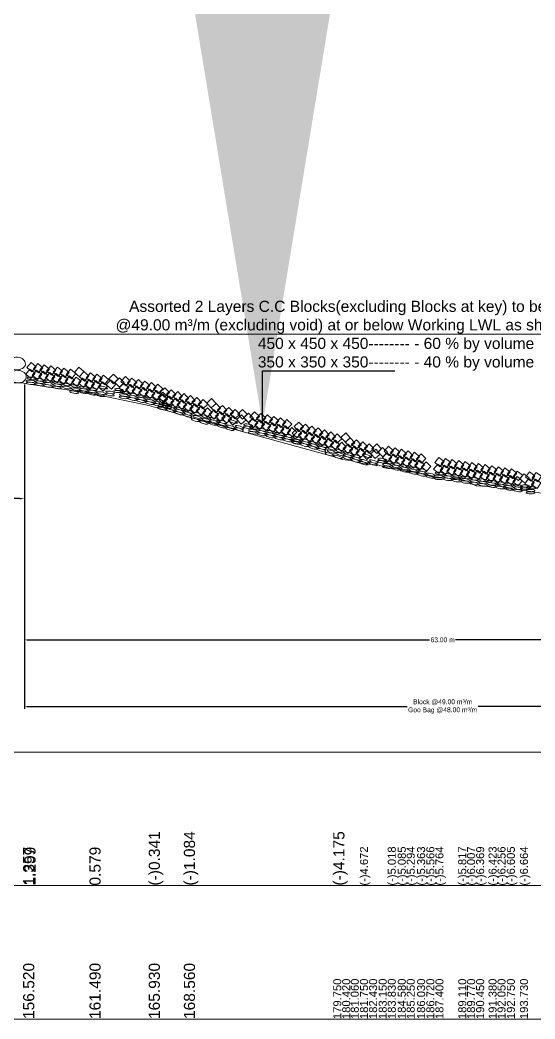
# Model space of a CAD drawing. Header units: inches. Extents: x -885 to 26362, y -28010 to 990.
# Drawn here: x 4433.1 to 4471.6, y -12493.4 to -12418.6 of the extents above; entities that cross this region are included whole.
import ezdxf

# ---------------------------------------------------------------- set-up
doc = ezdxf.new("R2010")
doc.units = ezdxf.units.IN
doc.header["$MEASUREMENT"] = 0
doc.header["$PDMODE"] = 3
for name, color, linetype, lineweight in [('Cross section Data Border', 7, 'Continuous', 9), ('Cross Section Labels', 7, 'Continuous', 9), ('Existing_Bed_Level for Xsection', 7, 'Continuous', 0), ('Long Section Labels', 7, 'Continuous', 9)]:
    doc.layers.add(name, color=color, linetype=linetype, lineweight=lineweight)
doc.styles.get("Standard").update_dxf_attribs({"font": 'arial.ttf'})
doc.dimstyles.get("Standard").update_dxf_attribs({"dimtxt": 0.18, "dimasz": 0.18, "dimexe": 0.18, "dimexo": 0.0625, "dimgap": 0.09, "dimtad": 0, "dimtih": 1, "dimtoh": 1, "dimdec": 4, "dimzin": 0, "dimdsep": 46, "dimtxsty": 'Standard', "dimcen": 0.09, "dimadec": 0, "dimazin": 0, "dimtfac": 1, "dimtdec": 4, "dimtofl": 0, "dimtmove": 0, "dimatfit": 3, "dimfxl": 1, "dimtolj": 1, "dimtzin": 0, "dimarcsym": 0})

# ---------------------------------------------------------------- blocks, each defined once
blk = doc.blocks.new('*D16')
at = {"layer": 'Cross Section Labels', "color": 0, "lineweight": -2, "transparency": 16777216}
for p, q in [((4433.418, -12445.887), (4433.418, -12465.198)), ((4495.998, -12456.538), (4495.998, -12465.198)), ((4433.598, -12465.018), (4463.735, -12465.018)), ((4495.818, -12465.018), (4465.681, -12465.018))]:
    blk.add_line(p, q, dxfattribs=at)
at = {"layer": 'Cross Section Labels', "color": 0, "transparency": 16777216}
for points in [[(4433.598, -12464.988), (4433.598, -12465.048), (4433.418, -12465.018)], [(4495.818, -12464.988), (4495.818, -12465.048), (4495.998, -12465.018)]]:
    blk.add_solid(points, dxfattribs=at)
at = {"layer": 'Defpoints', "color": 0, "transparency": 16777216}
for p in [(4433.418, -12445.825), (4495.998, -12456.475), (4495.998, -12465.018)]:
    blk.add_point(p, dxfattribs=at)
at = {"layer": 'Cross Section Labels', "color": 0, "transparency": 16777216, "insert": (4464.708, -12465.018), "char_height": 0.36, "attachment_point": 5}
blk.add_mtext('\\A1;63.00 m', dxfattribs=at)
blk = doc.blocks.new('*D17')
at = {"layer": 'Cross Section Labels', "color": 0, "lineweight": -2, "transparency": 16777216}
for p, q in [((4433.418, -12445.887), (4433.418, -12470.191)), ((4495.998, -12456.638), (4495.998, -12470.191)), ((4433.598, -12470.011), (4462.058, -12470.011)), ((4495.818, -12470.011), (4467.358, -12470.011))]:
    blk.add_line(p, q, dxfattribs=at)
at = {"layer": 'Cross Section Labels', "color": 0, "transparency": 16777216}
for points in [[(4433.598, -12469.981), (4433.598, -12470.041), (4433.418, -12470.011)], [(4495.818, -12469.981), (4495.818, -12470.041), (4495.998, -12470.011)]]:
    blk.add_solid(points, dxfattribs=at)
at = {"layer": 'Defpoints', "color": 0, "transparency": 16777216}
for p in [(4433.418, -12445.825), (4495.998, -12456.576), (4495.998, -12470.011)]:
    blk.add_point(p, dxfattribs=at)
at = {"layer": 'Cross Section Labels', "color": 0, "transparency": 16777216, "insert": (4464.708, -12470.011), "char_height": 0.36, "attachment_point": 5}
blk.add_mtext('\\A1;Block @49.00 m³/m ^JGoo Bag @48.00 m³/m ', dxfattribs=at)
blk = doc.blocks.new('*D18')
at = {"layer": 'Cross Section Labels', "color": 0, "lineweight": -2, "transparency": 16777216}
for p, q in [((4322.187, -12442.19), (4322.187, -12454.623)), ((4433.418, -12445.887), (4433.418, -12454.623)), ((4322.547, -12454.443), (4376.708, -12454.443)), ((4433.058, -12454.443), (4378.897, -12454.443))]:
    blk.add_line(p, q, dxfattribs=at)
at = {"layer": 'Cross Section Labels', "color": 0, "transparency": 16777216}
for points in [[(4322.547, -12454.383), (4322.547, -12454.503), (4322.187, -12454.443)], [(4433.058, -12454.383), (4433.058, -12454.503), (4433.418, -12454.443)]]:
    blk.add_solid(points, dxfattribs=at)
at = {"layer": 'Defpoints', "color": 0, "transparency": 16777216}
for p in [(4322.187, -12442.128), (4433.418, -12445.825), (4433.418, -12454.443)]:
    blk.add_point(p, dxfattribs=at)
at = {"layer": 'Cross Section Labels', "color": 0, "transparency": 16777216, "insert": (4377.802, -12454.443), "char_height": 0.36, "attachment_point": 5}
blk.add_mtext('\\A1;112.00 m', dxfattribs=at)

msp = doc.modelspace()

# ---------------------------------------------------------------- linework, layer by layer
at = {"layer": 'Cross section Data Border'}
msp.add_lwpolyline([(4246.984345, -12473.429598), (4545.159205, -12473.429598), (4545.159205, -12493.409598), (4246.984345, -12493.409598)], close=True, dxfattribs=at)
msp.add_lwpolyline([(4246.984345, -12483.419598), (4545.159205, -12483.419598)], dxfattribs=at)
at = {"layer": 'Existing_Bed_Level for Xsection'}
for points in [[(4276.954345, -12442.127598), (4541.829205, -12442.127598)], [(4424.516635, -12445.777944), (4433.317825, -12445.766955), (4433.417725, -12445.824897), (4438.282855, -12446.544177), (4442.718415, -12447.463257), (4445.345785, -12448.205514), (4456.524595, -12451.293423), (4457.193925, -12451.505211), (4457.833285, -12451.57614), (4458.522595, -12451.789926), (4459.201915, -12451.859856), (4459.921195, -12451.927788), (4460.600515, -12452.13558), (4461.349765, -12452.202513), (4462.019095, -12452.411304), (4462.798315, -12452.480235), (4463.487625, -12452.683032), (4464.166945, -12452.880834), (4465.875235, -12452.933781), (4466.534575, -12453.123591), (4467.213895, -12453.485229), (4468.142965, -12453.539175), (4468.812295, -12453.372342), (4469.511595, -12453.720993), (4470.490615, -12453.779934), (4472.938165, -12454.161552)]]:
    msp.add_lwpolyline(points, dxfattribs=at)
at = {"layer": 'Long Section Labels'}
for points in [[(4434.299214, -12444.564713), (4433.915748, -12444.244628), (4433.595664, -12444.628094), (4433.97913, -12444.948179)], [(4434.791297, -12444.650476), (4434.407831, -12444.330391), (4434.087746, -12444.713857), (4434.471212, -12445.033942)], [(4435.283379, -12444.736239), (4434.899913, -12444.416154), (4434.579828, -12444.79962), (4434.963294, -12445.119705)], [(4435.775461, -12444.822002), (4435.391995, -12444.501917), (4435.071911, -12444.885383), (4435.455377, -12445.205468)], [(4434.213451, -12445.056795), (4433.829985, -12444.736711), (4433.509901, -12445.120177), (4433.893367, -12445.440261)], [(4434.705534, -12445.142558), (4434.322068, -12444.822474), (4434.001983, -12445.20594), (4434.385449, -12445.526024)], [(4435.197616, -12445.228321), (4434.81415, -12444.908237), (4434.494065, -12445.291703), (4434.877531, -12445.611787)], [(4435.689698, -12445.314084), (4435.306232, -12444.994), (4434.986148, -12445.377466), (4435.369614, -12445.69755)], [(4436.18178, -12445.399847), (4435.798314, -12445.079763), (4435.47823, -12445.463229), (4435.861696, -12445.783313)], [(4436.267543, -12444.907765), (4435.884077, -12444.58768), (4435.563993, -12444.971146), (4435.947459, -12445.291231)], [(4436.673863, -12445.48561), (4436.290397, -12445.165526), (4435.970312, -12445.548992), (4436.353778, -12445.869076)], [(4436.759626, -12444.993528), (4436.37616, -12444.673443), (4436.056075, -12445.056909), (4436.439541, -12445.376994)], [(4437.165945, -12445.571373), (4436.782479, -12445.251289), (4436.462394, -12445.634755), (4436.84586, -12445.954839)], [(4437.251708, -12445.079291), (4436.868242, -12444.759206), (4436.548157, -12445.142672), (4436.931623, -12445.462757)], [(4437.86682, -12444.928012), (4437.483354, -12444.607928), (4437.16327, -12444.991394), (4437.546736, -12445.311478)], [(4438.243067, -12445.25704), (4437.861544, -12444.934642), (4437.539146, -12445.316164), (4437.920668, -12445.638563)], [(4438.734621, -12445.345779), (4438.353099, -12445.02338), (4438.0307, -12445.404903), (4438.412222, -12445.727302)], [(4439.226175, -12445.434518), (4438.844653, -12445.112119), (4438.522254, -12445.493642), (4438.903776, -12445.81604)], [(4439.71773, -12445.523257), (4439.336207, -12445.200858), (4439.013809, -12445.58238), (4439.395331, -12445.904779)], [(4440.434959, -12445.483886), (4440.08223, -12445.130216), (4439.72856, -12445.482944), (4440.081288, -12445.836615)], [(4437.658027, -12445.657136), (4437.274561, -12445.337052), (4436.954477, -12445.720518), (4437.337943, -12446.040602)], [(4438.154328, -12445.748595), (4437.772806, -12445.426196), (4437.450407, -12445.807718), (4437.831929, -12446.130117)], [(4438.645882, -12445.837334), (4438.26436, -12445.514935), (4437.941961, -12445.896457), (4438.323483, -12446.218856)], [(4439.137436, -12445.926072), (4438.755914, -12445.603674), (4438.433515, -12445.985196), (4438.815038, -12446.307595)], [(4439.628991, -12446.014811), (4439.247469, -12445.692412), (4438.92507, -12446.073935), (4439.306592, -12446.396334)], [(4440.243575, -12445.866509), (4439.862053, -12445.54411), (4439.539654, -12445.925632), (4439.921176, -12446.248031)], [(4440.88305, -12445.736199), (4440.528188, -12445.384669), (4440.176658, -12445.739531), (4440.53152, -12446.091061)], [(4441.22215, -12446.126518), (4440.85776, -12445.784875), (4440.516116, -12446.149265), (4440.880506, -12446.490908)], [(4441.336118, -12445.640194), (4440.971727, -12445.29855), (4440.630084, -12445.662941), (4440.994474, -12446.004584)], [(4441.708474, -12446.240486), (4441.344084, -12445.898843), (4441.002441, -12446.263233), (4441.366831, -12446.604876)], [(4441.822442, -12445.754162), (4441.458052, -12445.412518), (4441.116409, -12445.776908), (4441.480799, -12446.118552)], [(4442.308767, -12445.86813), (4441.944377, -12445.526486), (4441.602733, -12445.890876), (4441.967123, -12446.23252)], [(4442.795091, -12445.982097), (4442.430701, -12445.640454), (4442.089058, -12446.004844), (4442.453448, -12446.346488)], [(4443.281416, -12446.096065), (4442.917026, -12445.754422), (4442.575382, -12446.118812), (4442.939773, -12446.460455)], [(4443.76774, -12446.210033), (4443.40335, -12445.86839), (4443.061707, -12446.23278), (4443.426097, -12446.574423)], [(4442.194799, -12446.354454), (4441.830409, -12446.012811), (4441.488765, -12446.377201), (4441.853156, -12446.718844)], [(4442.681123, -12446.468422), (4442.316733, -12446.126779), (4441.97509, -12446.491169), (4442.33948, -12446.832812)], [(4443.167448, -12446.58239), (4442.803058, -12446.240747), (4442.461415, -12446.605137), (4442.825805, -12446.94678)], [(4443.653772, -12446.696358), (4443.289382, -12446.354715), (4442.947739, -12446.719105), (4443.312129, -12447.060748)], [(4444.121222, -12446.981983), (4443.780394, -12446.616829), (4443.415241, -12446.957657), (4443.756069, -12447.32281)], [(4444.140097, -12446.810326), (4443.775707, -12446.468682), (4443.434064, -12446.833073), (4443.798454, -12447.174716)], [(4444.267326, -12446.504328), (4443.926499, -12446.139175), (4443.561345, -12446.480003), (4443.902173, -12446.845156)], [(4444.744981, -12446.650432), (4444.404153, -12446.285279), (4444.039, -12446.626107), (4444.379827, -12446.99126)], [(4445.222635, -12446.796537), (4444.881808, -12446.431383), (4444.516654, -12446.772211), (4444.857482, -12447.137364)], [(4445.70029, -12446.942641), (4445.359462, -12446.577488), (4444.994309, -12446.918315), (4445.335136, -12447.283468)], [(4446.177944, -12447.088745), (4445.837117, -12446.723592), (4445.471963, -12447.064419), (4445.812791, -12447.429573)], [(4444.598876, -12447.128087), (4444.258049, -12446.762934), (4443.892896, -12447.103761), (4444.233723, -12447.468914)], [(4445.076531, -12447.274191), (4444.735703, -12446.909038), (4444.37055, -12447.249865), (4444.711378, -12447.615019)], [(4445.554185, -12447.420295), (4445.213358, -12447.055142), (4444.848205, -12447.39597), (4445.189032, -12447.761123)], [(4446.03184, -12447.5664), (4445.691012, -12447.201246), (4445.325859, -12447.542074), (4445.666687, -12447.907227)], [(4446.509494, -12447.712504), (4446.168667, -12447.347351), (4445.803514, -12447.688178), (4446.144341, -12448.053331)], [(4446.655599, -12447.234849), (4446.314771, -12446.869696), (4445.949618, -12447.210524), (4446.290445, -12447.575677)], [(4446.987149, -12447.858608), (4446.646321, -12447.493455), (4446.281168, -12447.834282), (4446.621996, -12448.199436)], [(4447.133253, -12447.380954), (4446.792426, -12447.0158), (4446.427272, -12447.356628), (4446.7681, -12447.721781)], [(4447.762374, -12447.307097), (4447.421547, -12446.941944), (4447.056393, -12447.282771), (4447.397221, -12447.647924)], [(4448.094929, -12447.68023), (4447.756317, -12447.313021), (4447.389108, -12447.651633), (4447.72772, -12448.018841)], [(4448.571691, -12447.829221), (4448.233079, -12447.462013), (4447.86587, -12447.800624), (4448.204482, -12448.167833)], [(4447.464803, -12448.004712), (4447.123976, -12447.639559), (4446.758823, -12447.980387), (4447.09965, -12448.34554)], [(4447.945937, -12448.156991), (4447.607326, -12447.789783), (4447.240117, -12448.128394), (4447.578729, -12448.495603)], [(4448.422699, -12448.305983), (4448.084087, -12447.938774), (4447.716878, -12448.277386), (4448.05549, -12448.644595)], [(4448.899461, -12448.454975), (4448.560849, -12448.087766), (4448.19364, -12448.426378), (4448.532252, -12448.793587)], [(4449.048452, -12447.978213), (4448.709841, -12447.611004), (4448.342632, -12447.949616), (4448.681244, -12448.316825)], [(4449.376222, -12448.603966), (4449.037611, -12448.236758), (4448.670402, -12448.575369), (4449.009014, -12448.942578)], [(4449.525214, -12448.127205), (4449.186602, -12447.759996), (4448.819394, -12448.098608), (4449.158005, -12448.465817)], [(4450.004451, -12448.532997), (4449.665839, -12448.165788), (4449.29863, -12448.5044), (4449.637242, -12448.871609)], [(4450.092717, -12448.129956), (4449.739988, -12447.776285), (4449.386318, -12448.129014), (4449.739046, -12448.482684)], [(4450.540808, -12448.382268), (4450.185947, -12448.030739), (4449.834417, -12448.385601), (4450.189279, -12448.73713)], [(4450.993876, -12448.286263), (4450.629486, -12447.94462), (4450.287843, -12448.30901), (4450.652233, -12448.650653)], [(4451.4802, -12448.400231), (4451.11581, -12448.058588), (4450.774167, -12448.422978), (4451.138557, -12448.764621)], [(4451.966525, -12448.514199), (4451.602135, -12448.172556), (4451.260492, -12448.536946), (4451.624882, -12448.878589)], [(4450.879908, -12448.772588), (4450.515518, -12448.430945), (4450.173875, -12448.795335), (4450.538265, -12449.136978)], [(4451.366233, -12448.886556), (4451.001842, -12448.544912), (4450.660199, -12448.909303), (4451.024589, -12449.250946)], [(4451.852557, -12449.000524), (4451.488167, -12448.65888), (4451.146524, -12449.02327), (4451.510914, -12449.364914)], [(4452.338882, -12449.114491), (4451.974492, -12448.772848), (4451.632848, -12449.137238), (4451.997238, -12449.478882)], [(4452.45285, -12448.628167), (4452.088459, -12448.286524), (4451.746816, -12448.650914), (4452.111206, -12448.992557)], [(4452.825206, -12449.228459), (4452.460816, -12448.886816), (4452.119173, -12449.251206), (4452.483563, -12449.592849)], [(4452.939174, -12448.742135), (4452.574784, -12448.400492), (4452.233141, -12448.764882), (4452.597531, -12449.106525)], [(4453.311531, -12449.342427), (4452.947141, -12449.000784), (4452.605497, -12449.365174), (4452.969887, -12449.706817)], [(4453.425499, -12448.856103), (4453.061109, -12448.514459), (4452.719465, -12448.87885), (4453.083855, -12449.220493)], [(4454.299516, -12449.076804), (4453.958689, -12448.711651), (4453.593535, -12449.052479), (4453.934363, -12449.417632)], [(4454.777171, -12449.222909), (4454.436343, -12448.857755), (4454.07119, -12449.198583), (4454.412017, -12449.563736)], [(4453.797855, -12449.456395), (4453.433465, -12449.114752), (4453.091822, -12449.479142), (4453.456212, -12449.820785)], [(4454.153412, -12449.554459), (4453.812584, -12449.189306), (4453.447431, -12449.530133), (4453.788259, -12449.895286)], [(4454.631066, -12449.700563), (4454.290239, -12449.33541), (4453.925086, -12449.676237), (4454.265913, -12450.041391)], [(4455.108721, -12449.846667), (4454.767893, -12449.481514), (4454.40274, -12449.822342), (4454.743568, -12450.187495)], [(4455.254825, -12449.369013), (4454.913998, -12449.00386), (4454.548844, -12449.344687), (4454.889672, -12449.70984)], [(4455.586375, -12449.992772), (4455.245548, -12449.627618), (4454.880395, -12449.968446), (4455.221222, -12450.333599)], [(4455.73248, -12449.515117), (4455.391652, -12449.149964), (4455.026499, -12449.490791), (4455.367326, -12449.855945)], [(4456.210134, -12449.661221), (4455.869307, -12449.296068), (4455.504153, -12449.636896), (4455.844981, -12450.002049)], [(4456.687789, -12449.807326), (4456.346961, -12449.442172), (4455.981808, -12449.783), (4456.322635, -12450.148153)], [(4457.165443, -12449.95343), (4456.824616, -12449.588277), (4456.459462, -12449.929104), (4456.80029, -12450.294257)], [(4457.794564, -12449.879573), (4457.453737, -12449.51442), (4457.088584, -12449.855247), (4457.429411, -12450.2204)], [(4456.06403, -12450.138876), (4455.723202, -12449.773723), (4455.358049, -12450.11455), (4455.698877, -12450.479703)], [(4456.541684, -12450.28498), (4456.200857, -12449.919827), (4455.835704, -12450.260654), (4456.176531, -12450.625808)], [(4457.019339, -12450.431084), (4456.678511, -12450.065931), (4456.313358, -12450.406759), (4456.654186, -12450.771912)], [(4457.496993, -12450.577188), (4457.156166, -12450.212035), (4456.791013, -12450.552863), (4457.13184, -12450.918016)], [(4457.978127, -12450.729468), (4457.639516, -12450.362259), (4457.272307, -12450.700871), (4457.610919, -12451.068079)], [(4458.127119, -12450.252706), (4457.788507, -12449.885497), (4457.421299, -12450.224109), (4457.75991, -12450.591318)], [(4458.603881, -12450.401698), (4458.265269, -12450.034489), (4457.89806, -12450.373101), (4458.236672, -12450.740309)], [(4459.080643, -12450.550689), (4458.742031, -12450.18348), (4458.374822, -12450.522092), (4458.713434, -12450.889301)], [(4459.557404, -12450.699681), (4459.218792, -12450.332472), (4458.851584, -12450.671084), (4459.190195, -12451.038293)], [(4460.124907, -12450.702432), (4459.772178, -12450.348761), (4459.418508, -12450.70149), (4459.771236, -12451.05516)], [(4458.454889, -12450.878459), (4458.116277, -12450.51125), (4457.749069, -12450.849862), (4458.08768, -12451.217071)], [(4458.931651, -12451.027451), (4458.593039, -12450.660242), (4458.22583, -12450.998854), (4458.564442, -12451.366063)], [(4459.408413, -12451.176443), (4459.069801, -12450.809234), (4458.702592, -12451.147846), (4459.041204, -12451.515054)], [(4460.036641, -12451.105473), (4459.698029, -12450.738265), (4459.33082, -12451.076876), (4459.669432, -12451.444085)], [(4460.572999, -12450.954745), (4460.218137, -12450.603215), (4459.866607, -12450.958077), (4460.221469, -12451.309607)], [(4460.912098, -12451.345064), (4460.547708, -12451.003421), (4460.206065, -12451.367811), (4460.570455, -12451.709454)], [(4461.026066, -12450.858739), (4460.661676, -12450.517096), (4460.320033, -12450.881486), (4460.684423, -12451.22313)], [(4461.398423, -12451.459032), (4461.034032, -12451.117389), (4460.692389, -12451.481779), (4461.056779, -12451.823422)], [(4461.51239, -12450.972707), (4461.148, -12450.631064), (4460.806357, -12450.995454), (4461.170747, -12451.337097)], [(4461.884747, -12451.573), (4461.520357, -12451.231357), (4461.178714, -12451.595747), (4461.543104, -12451.93739)], [(4461.998715, -12451.086675), (4461.634325, -12450.745032), (4461.292682, -12451.109422), (4461.657072, -12451.451065)], [(4462.48504, -12451.200643), (4462.120649, -12450.859), (4461.779006, -12451.22339), (4462.143396, -12451.565033)], [(4462.971364, -12451.314611), (4462.606974, -12450.972968), (4462.265331, -12451.337358), (4462.629721, -12451.679001)], [(4463.457689, -12451.428579), (4463.093299, -12451.086936), (4462.751655, -12451.451326), (4463.116045, -12451.792969)], [(4462.371072, -12451.686968), (4462.006682, -12451.345324), (4461.665038, -12451.709715), (4462.029428, -12452.051358)], [(4462.857396, -12451.800936), (4462.493006, -12451.459292), (4462.151363, -12451.823682), (4462.515753, -12452.165326)], [(4463.343721, -12451.914903), (4462.979331, -12451.57326), (4462.637687, -12451.93765), (4463.002078, -12452.279294)], [(4463.830045, -12452.028871), (4463.465655, -12451.687228), (4463.124012, -12452.051618), (4463.488402, -12452.393261)], [(4464.737711, -12452.165561), (4464.348702, -12451.852237), (4464.035377, -12452.241246), (4464.424386, -12452.55457)], [(4464.814849, -12451.672053), (4464.425839, -12451.358729), (4464.112515, -12451.747738), (4464.501524, -12452.061062)], [(4465.231219, -12452.242699), (4464.842209, -12451.929375), (4464.528885, -12452.318384), (4464.917894, -12452.631708)], [(4465.308356, -12451.749191), (4464.919347, -12451.435867), (4464.606023, -12451.824876), (4464.995032, -12452.1382)], [(4465.801864, -12451.826329), (4465.412855, -12451.513005), (4465.099531, -12451.902014), (4465.48854, -12452.215338)], [(4466.295372, -12451.903467), (4465.906363, -12451.590143), (4465.593039, -12451.979152), (4465.982048, -12452.292476)], [(4466.78888, -12451.980605), (4466.399871, -12451.66728), (4466.086546, -12452.05629), (4466.475556, -12452.369614)], [(4467.282388, -12452.057743), (4466.893379, -12451.744418), (4466.580054, -12452.133427), (4466.969063, -12452.446752)], [(4467.775896, -12452.134881), (4467.386887, -12451.821556), (4467.073562, -12452.210565), (4467.462571, -12452.52389)], [(4468.269404, -12452.212019), (4467.880394, -12451.898694), (4467.56707, -12452.287703), (4467.956079, -12452.601028)], [(4468.770213, -12452.295253), (4468.383107, -12451.979581), (4468.067435, -12452.366687), (4468.454541, -12452.682359)], [(4465.724726, -12452.319837), (4465.335717, -12452.006513), (4465.022393, -12452.395522), (4465.411402, -12452.708846)], [(4466.218234, -12452.396975), (4465.829225, -12452.08365), (4465.515901, -12452.47266), (4465.90491, -12452.785984)], [(4466.711742, -12452.474113), (4466.322733, -12452.160788), (4466.009409, -12452.549797), (4466.398418, -12452.863122)], [(4467.20525, -12452.551251), (4466.816241, -12452.237926), (4466.502916, -12452.626935), (4466.891926, -12452.94026)], [(4467.698758, -12452.628389), (4467.309749, -12452.315064), (4466.996424, -12452.704073), (4467.385433, -12453.017398)], [(4468.192266, -12452.705526), (4467.803257, -12452.392202), (4467.489932, -12452.781211), (4467.878941, -12453.094535)], [(4468.690091, -12452.788285), (4468.302985, -12452.472613), (4467.987312, -12452.859719), (4468.374418, -12453.175392)], [(4469.183123, -12452.868408), (4468.796017, -12452.552735), (4468.480344, -12452.939842), (4468.86745, -12453.255514)], [(4469.263245, -12452.375376), (4468.876139, -12452.059703), (4468.560467, -12452.44681), (4468.947573, -12452.762482)], [(4469.676155, -12452.948531), (4469.289049, -12452.632858), (4468.973376, -12453.019964), (4469.360482, -12453.335637)], [(4469.756277, -12452.455498), (4469.369171, -12452.139826), (4469.053499, -12452.526932), (4469.440605, -12452.842605)], [(4470.169187, -12453.028653), (4469.782081, -12452.712981), (4469.466408, -12453.100087), (4469.853515, -12453.415759)], [(4470.24931, -12452.535621), (4469.862203, -12452.219949), (4469.546531, -12452.607055), (4469.933637, -12452.922727)], [(4470.692643, -12452.697305), (4470.293475, -12452.39703), (4469.9932, -12452.796198), (4470.392368, -12453.096473)], [(4471.171894, -12452.883764), (4470.770916, -12452.585909), (4470.473062, -12452.986887), (4470.874039, -12453.284741)], [(4471.606847, -12452.724696), (4471.197834, -12452.437976), (4470.911114, -12452.846989), (4471.320127, -12453.133709)], [(4472.104397, -12452.768795), (4471.695384, -12452.482075), (4471.408663, -12452.891087), (4471.817676, -12453.177808)], [(4470.662219, -12453.108776), (4470.275113, -12452.793103), (4469.95944, -12453.180209), (4470.346547, -12453.495882)], [(4471.562749, -12453.222246), (4471.153736, -12452.935525), (4470.867015, -12453.344538), (4471.276028, -12453.631259)], [(4472.060298, -12453.266345), (4471.651285, -12452.979624), (4471.364565, -12453.388637), (4471.773577, -12453.675358)]]:
    msp.add_lwpolyline(points, close=True, dxfattribs=at)
for centre, major_axis, ratio in [((4432.862074, -12444.319402), (0.622283, -0.051073), 0.7504), ((4432.926965, -12445.302605), (0.622283, -0.051073), 0.7504), ((4433.870683, -12445.814336), (0.331353, -0.027195), 0.255), ((4433.884245, -12445.649099), (0.331353, -0.027195), 0.255), ((4433.938455, -12445.441577), (0.32753, -0.057084), 0.255), ((4434.535196, -12445.890361), (0.32753, -0.057084), 0.255), ((4434.564355, -12445.723053), (0.32753, -0.057084), 0.255), ((4434.593515, -12445.555745), (0.32753, -0.057084), 0.255), ((4435.190256, -12446.004529), (0.32753, -0.057084), 0.255), ((4435.219415, -12445.837221), (0.32753, -0.057084), 0.255), ((4435.248575, -12445.669913), (0.32753, -0.057084), 0.255), ((4435.845316, -12446.118696), (0.32753, -0.057084), 0.255), ((4435.874475, -12445.951388), (0.32753, -0.057084), 0.255), ((4435.903635, -12445.78408), (0.32753, -0.057084), 0.255), ((4436.558695, -12445.898248), (0.32753, -0.057084), 0.255), ((4437.213755, -12446.012416), (0.32753, -0.057084), 0.255), ((4436.597004, -12446.129967), (0.32753, -0.057084), 0.255), ((4437.131692, -12446.466924), (0.32753, -0.057084), 0.255), ((4437.252064, -12446.244135), (0.32753, -0.057084), 0.255), ((4437.810374, -12446.464827), (0.327179, -0.059065), 0.255), ((4437.840545, -12446.297698), (0.327179, -0.059065), 0.255), ((4437.870716, -12446.13057), (0.327179, -0.059065), 0.255), ((4438.464731, -12446.582956), (0.327179, -0.059065), 0.255), ((4438.494902, -12446.415828), (0.327179, -0.059065), 0.255), ((4438.525073, -12446.248699), (0.327179, -0.059065), 0.255), ((4439.119088, -12446.701085), (0.327179, -0.059065), 0.255), ((4439.149259, -12446.533957), (0.327179, -0.059065), 0.255), ((4439.302461, -12446.129787), (0.327179, -0.059065), 0.255), ((4439.803617, -12446.652086), (0.327179, -0.059065), 0.255), ((4439.833788, -12446.484957), (0.327179, -0.059065), 0.255), ((4440.444262, -12446.420831), (0.332164, -0.014202), 0.255), ((4440.504675, -12446.298366), (0.327841, -0.05527), 0.255), ((4440.836311, -12446.863055), (0.329236, -0.046238), 0.255), ((4440.859369, -12446.698873), (0.329236, -0.046238), 0.255), ((4440.925444, -12446.49482), (0.323698, -0.075857), 0.255), ((4441.53409, -12446.811884), (0.323698, -0.075857), 0.255), ((4441.572839, -12446.646534), (0.323698, -0.075857), 0.255), ((4442.220234, -12446.798248), (0.323698, -0.075857), 0.255), ((4441.495341, -12446.977234), (0.323698, -0.075857), 0.255), ((4442.142736, -12447.128948), (0.323698, -0.075857), 0.255), ((4442.181485, -12446.963598), (0.323698, -0.075857), 0.255), ((4442.790131, -12447.280663), (0.323698, -0.075857), 0.255), ((4442.82888, -12447.115312), (0.323698, -0.075857), 0.255), ((4442.86763, -12446.949962), (0.323698, -0.075857), 0.255), ((4443.437527, -12447.432377), (0.323698, -0.075857), 0.255), ((4443.476276, -12447.267026), (0.323698, -0.075857), 0.255), ((4443.515025, -12447.101676), (0.323698, -0.075857), 0.255), ((4443.721128, -12447.528906), (0.325426, -0.068063), 0.255), ((4443.800646, -12447.329706), (0.317927, -0.097247), 0.255), ((4444.084922, -12447.584091), (0.323698, -0.075857), 0.255), ((4444.123671, -12447.41874), (0.323698, -0.075857), 0.255), ((4444.4365, -12447.5242), (0.317927, -0.097247), 0.255), ((4443.687187, -12447.691187), (0.325426, -0.068063), 0.255), ((4444.337149, -12447.849005), (0.317927, -0.097247), 0.255), ((4444.386824, -12447.686602), (0.317927, -0.097247), 0.255), ((4444.973002, -12448.043499), (0.317927, -0.097247), 0.255), ((4445.022678, -12447.881096), (0.317927, -0.097247), 0.255), ((4445.072353, -12447.718693), (0.317927, -0.097247), 0.255), ((4445.608856, -12448.237992), (0.317927, -0.097247), 0.255), ((4445.658531, -12448.07559), (0.317927, -0.097247), 0.255), ((4445.708207, -12447.913187), (0.317927, -0.097247), 0.255), ((4446.34406, -12448.107681), (0.317927, -0.097247), 0.255), ((4446.353349, -12448.342362), (0.317927, -0.097247), 0.255), ((4446.979914, -12448.302175), (0.317927, -0.097247), 0.255), ((4446.206286, -12448.548511), (0.317927, -0.097247), 0.255), ((4446.842139, -12448.743004), (0.317927, -0.097247), 0.255), ((4446.989202, -12448.536856), (0.317927, -0.097247), 0.255), ((4447.515846, -12448.825059), (0.317333, -0.099169), 0.255), ((4447.566504, -12448.66296), (0.317333, -0.099169), 0.255), ((4447.617161, -12448.500861), (0.317333, -0.099169), 0.255), ((4448.150512, -12449.023397), (0.317333, -0.099169), 0.255), ((4448.201169, -12448.861298), (0.317333, -0.099169), 0.255), ((4448.251826, -12448.699199), (0.317333, -0.099169), 0.255), ((4448.835834, -12449.059636), (0.317333, -0.099169), 0.255), ((4449.037958, -12448.677576), (0.317333, -0.099169), 0.255), ((4449.521156, -12449.095874), (0.317333, -0.099169), 0.255), ((4450.134871, -12449.107922), (0.327841, -0.05527), 0.255), ((4450.162433, -12448.944436), (0.327841, -0.05527), 0.255), ((4448.785177, -12449.221734), (0.317333, -0.099169), 0.255), ((4449.470499, -12449.257973), (0.317333, -0.099169), 0.255), ((4450.49407, -12449.509125), (0.329236, -0.046238), 0.255), ((4450.517128, -12449.344943), (0.329236, -0.046238), 0.255), ((4450.583202, -12449.140889), (0.323698, -0.075857), 0.255), ((4451.153099, -12449.623304), (0.323698, -0.075857), 0.255), ((4451.191848, -12449.457953), (0.323698, -0.075857), 0.255), ((4451.230597, -12449.292603), (0.323698, -0.075857), 0.255), ((4451.800494, -12449.775018), (0.323698, -0.075857), 0.255), ((4451.839244, -12449.609668), (0.323698, -0.075857), 0.255), ((4451.877993, -12449.444317), (0.323698, -0.075857), 0.255), ((4452.486639, -12449.761382), (0.323698, -0.075857), 0.255), ((4452.525388, -12449.596031), (0.323698, -0.075857), 0.255), ((4453.172783, -12449.747745), (0.323698, -0.075857), 0.255), ((4452.44789, -12449.926732), (0.323698, -0.075857), 0.255), ((4453.095285, -12450.078446), (0.323698, -0.075857), 0.255), ((4453.134034, -12449.913096), (0.323698, -0.075857), 0.255), ((4453.719377, -12450.263664), (0.325426, -0.068063), 0.255), ((4453.74268, -12450.23016), (0.323698, -0.075857), 0.255), ((4453.753318, -12450.101382), (0.325426, -0.068063), 0.255), ((4453.781429, -12450.06481), (0.323698, -0.075857), 0.255), ((4453.832836, -12449.902182), (0.317927, -0.097247), 0.255), ((4454.369339, -12450.421481), (0.317927, -0.097247), 0.255), ((4454.419014, -12450.259078), (0.317927, -0.097247), 0.255), ((4454.46869, -12450.096676), (0.317927, -0.097247), 0.255), ((4455.005192, -12450.615975), (0.317927, -0.097247), 0.255), ((4455.054868, -12450.453572), (0.317927, -0.097247), 0.255), ((4455.104543, -12450.29117), (0.317927, -0.097247), 0.255), ((4455.740397, -12450.485664), (0.317927, -0.097247), 0.255), ((4455.641046, -12450.810469), (0.317927, -0.097247), 0.255), ((4455.690721, -12450.648066), (0.317927, -0.097247), 0.255), ((4456.238476, -12451.120987), (0.317927, -0.097247), 0.255), ((4456.37625, -12450.680158), (0.317927, -0.097247), 0.255), ((4456.385539, -12450.914838), (0.317927, -0.097247), 0.255), ((4456.87433, -12451.315481), (0.317927, -0.097247), 0.255), ((4457.012104, -12450.874652), (0.317927, -0.097247), 0.255), ((4457.021392, -12451.109332), (0.317927, -0.097247), 0.255), ((4457.598694, -12451.235436), (0.317333, -0.099169), 0.255), ((4457.649351, -12451.073337), (0.317333, -0.099169), 0.255), ((4458.284016, -12451.271675), (0.317333, -0.099169), 0.255), ((4459.070148, -12451.250052), (0.317333, -0.099169), 0.255), ((4457.548036, -12451.397535), (0.317333, -0.099169), 0.255), ((4458.182702, -12451.595873), (0.317333, -0.099169), 0.255), ((4458.233359, -12451.433774), (0.317333, -0.099169), 0.255), ((4458.817367, -12451.794211), (0.317333, -0.099169), 0.255), ((4458.868024, -12451.632112), (0.317333, -0.099169), 0.255), ((4459.502689, -12451.830449), (0.317333, -0.099169), 0.255), ((4459.553346, -12451.66835), (0.317333, -0.099169), 0.255), ((4460.167061, -12451.680398), (0.327841, -0.05527), 0.255), ((4460.194623, -12451.516912), (0.327841, -0.05527), 0.255), ((4460.52626, -12452.081601), (0.329236, -0.046238), 0.255), ((4460.549318, -12451.917419), (0.329236, -0.046238), 0.255), ((4460.615392, -12451.713365), (0.323698, -0.075857), 0.255), ((4461.224038, -12452.03043), (0.323698, -0.075857), 0.255), ((4461.262787, -12451.865079), (0.323698, -0.075857), 0.255), ((4461.910183, -12452.016793), (0.323698, -0.075857), 0.255), ((4461.185289, -12452.19578), (0.323698, -0.075857), 0.255), ((4461.832684, -12452.347494), (0.323698, -0.075857), 0.255), ((4461.871434, -12452.182144), (0.323698, -0.075857), 0.255), ((4462.48008, -12452.499208), (0.323698, -0.075857), 0.255), ((4462.518829, -12452.333858), (0.323698, -0.075857), 0.255), ((4462.557578, -12452.168508), (0.323698, -0.075857), 0.255), ((4463.127475, -12452.650922), (0.323698, -0.075857), 0.255), ((4463.166224, -12452.485572), (0.323698, -0.075857), 0.255), ((4463.204973, -12452.320222), (0.323698, -0.075857), 0.255), ((4463.77487, -12452.802636), (0.323698, -0.075857), 0.255), ((4463.813619, -12452.637286), (0.323698, -0.075857), 0.255), ((4464.418921, -12452.763535), (0.331778, -0.021392), 0.255), ((4464.46949, -12452.555097), (0.328479, -0.051343), 0.255), ((4465.100221, -12452.825576), (0.328479, -0.051343), 0.255), ((4465.126448, -12452.657783), (0.328479, -0.051343), 0.255), ((4465.783406, -12452.760469), (0.328479, -0.051343), 0.255), ((4464.408253, -12452.928985), (0.331778, -0.021392), 0.255), ((4465.073994, -12452.993368), (0.328479, -0.051343), 0.255), ((4465.730952, -12453.096054), (0.328479, -0.051343), 0.255), ((4465.757179, -12452.928262), (0.328479, -0.051343), 0.255), ((4466.38791, -12453.19874), (0.328479, -0.051343), 0.255), ((4466.414137, -12453.030948), (0.328479, -0.051343), 0.255), ((4466.440363, -12452.863155), (0.328479, -0.051343), 0.255), ((4467.044867, -12453.301426), (0.328479, -0.051343), 0.255), ((4467.071094, -12453.133633), (0.328479, -0.051343), 0.255), ((4467.097321, -12452.965841), (0.328479, -0.051343), 0.255), ((4467.701825, -12453.404112), (0.328479, -0.051343), 0.255), ((4467.728052, -12453.236319), (0.328479, -0.051343), 0.255), ((4467.754279, -12453.068527), (0.328479, -0.051343), 0.255), ((4468.358724, -12453.510427), (0.328162, -0.05333), 0.255), ((4468.385966, -12453.342796), (0.328162, -0.05333), 0.255), ((4468.413208, -12453.175166), (0.328162, -0.05333), 0.255), ((4469.04229, -12453.449456), (0.328162, -0.05333), 0.255), ((4469.069532, -12453.281825), (0.328162, -0.05333), 0.255), ((4469.698615, -12453.556115), (0.328162, -0.05333), 0.255), ((4469.725856, -12453.388484), (0.328162, -0.05333), 0.255), ((4470.382181, -12453.495143), (0.328162, -0.05333), 0.255), ((4470.876759, -12453.49376), (0.332361, -0.008387), 0.255), ((4469.015049, -12453.617087), (0.328162, -0.05333), 0.255), ((4469.671373, -12453.723746), (0.328162, -0.05333), 0.255), ((4470.327697, -12453.830405), (0.328162, -0.05333), 0.255), ((4470.354939, -12453.662774), (0.328162, -0.05333), 0.255), ((4470.872577, -12453.6595), (0.332361, -0.008387), 0.255), ((4471.284492, -12453.840124), (0.332466, 0.000752), 0.255), ((4471.284866, -12454.005917), (0.332466, 0.000752), 0.255), ((4471.321067, -12453.62878), (0.331169, -0.029352), 0.255)]:
    msp.add_ellipse(centre, major_axis=major_axis, ratio=ratio, dxfattribs=at)

# ---------------------------------------------------------------- texts
at = {"layer": 'Cross Section Labels', "insert": (4461.218584, -12444.87173), "char_height": 0.8325, "attachment_point": 8}
msp.add_mtext(' Assorted 2 Layers C.C Blocks(excluding Blocks at key) to be Placed / dumped^J@49.00 m³/m (excluding void) at or below Working LWL as shown in the drawing.^J450 x 450 x 450-------- - 60 % by volume^J350 x 350 x 350-------- - 40 % by volume', dxfattribs=at)
at = {"layer": 'Long Section Labels', "attachment_point": 1, "rotation": 90}
for s, insert, char_height in [('(-)0.341', (4442.718415, -12483.419598), 0.8325), ('(-)1.084', (4445.345785, -12483.419598), 0.8325), ('(-)4.175', (4456.524595, -12483.419598), 0.8325), ('1.357', (4433.317825, -12483.419598), 0.8325), ('1.299', (4433.417725, -12483.419598), 0.8325), ('0.579', (4438.282855, -12483.419598), 0.8325), ('(-)4.672', (4458.522595, -12483.419598), 0.5994), ('(-)5.018', (4460.600515, -12483.419598), 0.5994), ('(-)5.085', (4461.349765, -12483.419598), 0.5994), ('(-)5.294', (4462.019095, -12483.419598), 0.5994), ('(-)5.363', (4462.798315, -12483.419598), 0.5994), ('(-)5.566', (4463.487625, -12483.419598), 0.5994), ('(-)5.764', (4464.166945, -12483.419598), 0.5994), ('(-)5.817', (4465.875235, -12483.419598), 0.5994), ('(-)6.007', (4466.534575, -12483.419598), 0.5994), ('(-)6.369', (4467.213895, -12483.419598), 0.5994), ('(-)6.423', (4468.142965, -12483.419598), 0.5994), ('(-)6.256', (4468.812295, -12483.419598), 0.5994), ('(-)6.605', (4469.511595, -12483.419598), 0.5994), ('(-)6.664', (4470.490615, -12483.419598), 0.5994), ('156.520', (4433.317825, -12493.409598), 0.8325), ('161.490', (4438.282855, -12493.409598), 0.8325), ('165.930', (4442.718415, -12493.409598), 0.8325), ('168.560', (4445.345785, -12493.409598), 0.8325), ('179.750', (4456.524595, -12493.409598), 0.5994), ('180.420', (4457.193925, -12493.409598), 0.5994), ('181.060', (4457.833285, -12493.409598), 0.5994), ('181.750', (4458.522595, -12493.409598), 0.5994), ('182.430', (4459.201915, -12493.409598), 0.5994), ('183.150', (4459.921195, -12493.409598), 0.5994), ('183.830', (4460.600515, -12493.409598), 0.5994), ('184.580', (4461.349765, -12493.409598), 0.5994), ('185.250', (4462.019095, -12493.409598), 0.5994), ('186.030', (4462.798315, -12493.409598), 0.5994), ('186.720', (4463.487625, -12493.409598), 0.5994), ('187.400', (4464.166945, -12493.409598), 0.5994), ('189.110', (4465.875235, -12493.409598), 0.5994), ('189.770', (4466.534575, -12493.409598), 0.5994), ('190.450', (4467.213895, -12493.409598), 0.5994), ('191.380', (4468.142965, -12493.409598), 0.5994), ('192.050', (4468.812295, -12493.409598), 0.5994), ('192.750', (4469.511595, -12493.409598), 0.5994), ('193.730', (4470.490615, -12493.409598), 0.5994)]:
    msp.add_mtext(s, dxfattribs=dict(at, insert=insert, char_height=char_height))

# ---------------------------------------------------------------- dimensions: what is measured, and where the dimension line sits
at = {"layer": 'Cross Section Labels'}
for base, p1, p2, text, override, picture, middle in [((4433.417725, -12454.443485), (4322.187055, -12442.127598), (4433.417725, -12445.824897), '112.00 m', {"dimtxt": 0.36, "dimasz": 0.36}, '*D18', (4377.80239, -12454.443485)), ((4495.998269, -12465.01776), (4433.417725, -12445.824897), (4495.998269, -12456.475142), '63.00 m', {"dimtxt": 0.36, "dimasz": 0.18}, '*D16', (4464.707997, -12465.01776)), ((4495.998269, -12470.010578), (4433.417725, -12445.824897), (4495.998269, -12456.575659), 'Block @49.00 m³/m ^JGoo Bag @48.00 m³/m ', {"dimtxt": 0.36, "dimasz": 0.18}, '*D17', (4464.707997, -12470.010578))]:
    dim = msp.add_linear_dim(base=base, p1=p1, p2=p2, text=text, dimstyle='Standard', override=override, dxfattribs=at)
    dim.commit()
    dim.dimension.update_dxf_attribs({"geometry": picture, "text_midpoint": middle})

# ---------------------------------------------------------------- leaders
at = {"layer": 'Cross Section Labels', "annotation_type": 0, "has_hookline": 1, "hookline_direction": 0}
for points, text_width in [([(4381.286291, -12444.314718), (4381.31257, -12439.589091), (4391.21257, -12439.589091)], 47.754608), ([(4451.228584, -12448.859212), (4451.228584, -12444.87173), (4461.128584, -12444.87173)], 41.804447)]:
    msp.add_leader(points, dimstyle='Standard', override={"dimasz": 36}, dxfattribs=dict(at, text_width=text_width))

doc.saveas('drawing.dxf')
